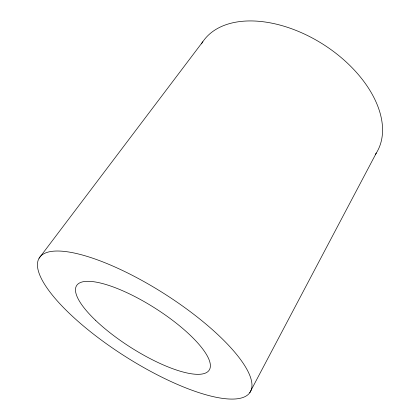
<?xml version="1.0" encoding="UTF-8"?>
<svg xmlns="http://www.w3.org/2000/svg" width="420" height="420" viewBox="0 0 420 420"><rect width="100%" height="100%" fill="white"/><g stroke="black" fill="none" stroke-linecap="round" stroke-linejoin="round"><path stroke-width="0.63" d="M249.743 392.758A124.987 36.944 32.5 0 0 111.316 265.393A124.987 36.944 32.5 0 0 73.122 316.916A124.987 36.944 32.5 0 0 249.743 392.758L376.315 153.032M39.086 258.237L202.792 41.769M201.474 43.864A103.073 63.483 32.5 0 1 323.337 44.447A103.073 63.483 32.5 0 1 375.291 154.581M95.44 320.213A78.619 23.084 32.5 0 0 208.21 371.312A78.619 23.084 32.5 0 0 125.213 291.895A78.619 23.084 32.5 0 0 95.44 320.213"/></g></svg>
